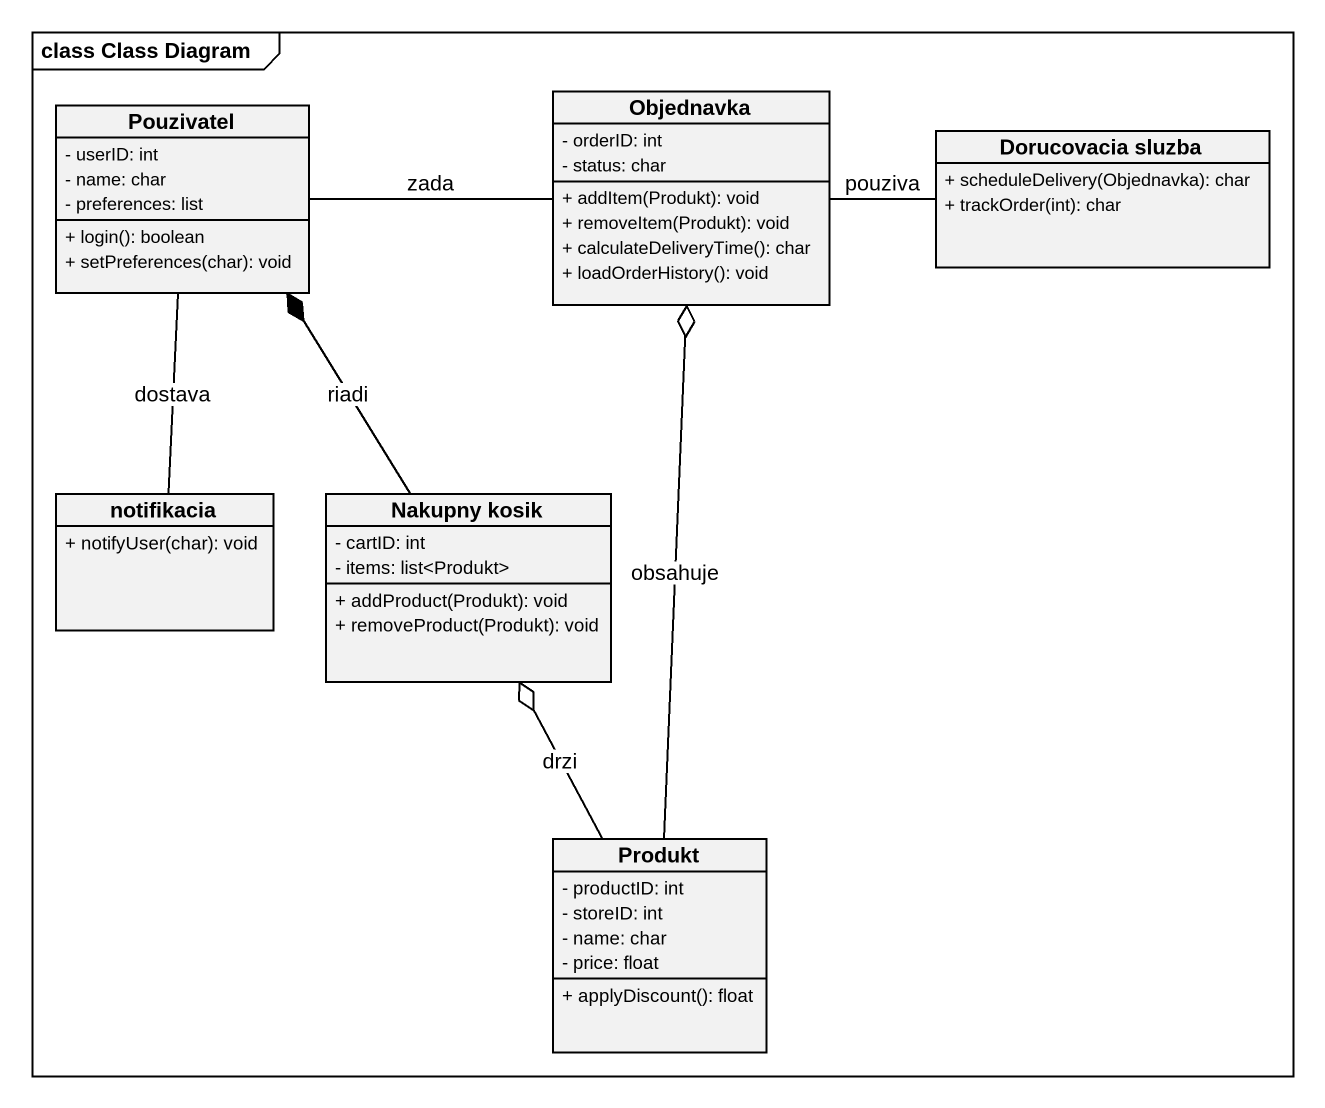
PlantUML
@startuml
mainframe class Class Diagram
hide circle
hide empty members
skinparam classAttributeIconSize 0
class Pouzivatel {
  - userID: int
  - name: char
  - preferences: list
  + login(): boolean
  + setPreferences(char): void
}
class Objednavka {
  - orderID: int
  - status: char
  + addItem(Produkt): void
  + removeItem(Produkt): void
  + calculateDeliveryTime(): char
  + loadOrderHistory(): void
}
class "Dorucovacia sluzba" as Dorucovacia_sluzba {
  + scheduleDelivery(Objednavka): char
  + trackOrder(int): char
}
class notifikacia {
  + notifyUser(char): void
}
class "Nakupny kosik" as Nakupny_kosik {
  - cartID: int
  - items: list<Produkt>
  + addProduct(Produkt): void
  + removeProduct(Produkt): void
}
class Produkt {
  - productID: int
  - storeID: int
  - name: char
  - price: float
  + applyDiscount(): float
}
Pouzivatel -right- Objednavka : zada
Pouzivatel -- notifikacia : dostava
Objednavka -right- Dorucovacia_sluzba : pouziva
Nakupny_kosik -up-* Pouzivatel : riadi
Produkt -up-o Objednavka : obsahuje
Produkt -up-o Nakupny_kosik : drzi
@enduml
